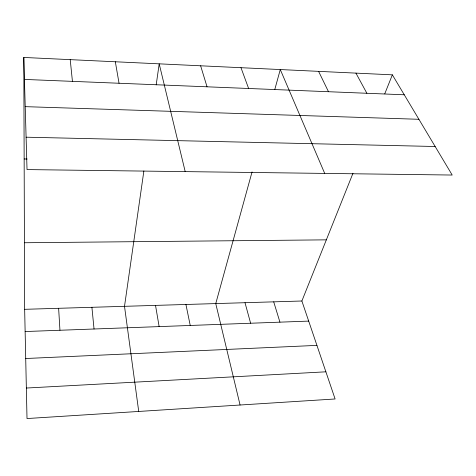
<?xml version="1.0" encoding="UTF-8"?>
<svg xmlns="http://www.w3.org/2000/svg" width="476" height="476" viewBox="0 0 476 476"><rect width="100%" height="100%" fill="white"/><g stroke="black" fill="none" stroke-linecap="round" stroke-linejoin="round"><path stroke-width="0.71" d="M143.871 171.003L124.51 306.324L138.724 411.448M156.193 84.865L159.198 63.838L185.2 171.616M252.054 171.937L215.753 303.587L240.071 405.011M274.819 89.387L280.287 69.55L324.703 173.407M23.8 57.453L27.025 169.587L452.2 175.043L392.355 74.839L23.8 57.453L24.657 309.317L27.007 418.547L335.098 398.977L301.879 300.999L352.984 173.258M384.745 93.849L392.355 74.839M26.347 388.041L325.887 371.815M25.716 358.511L316.927 345.38M25.133 331.54L308.692 321.098M24.657 309.317L301.879 300.999M24.431 242.748L326.34 239.85M24.145 158.972L27.102 159.02M26.091 137.195L435.153 146.501M25.216 106.654L418.904 119.292M24.431 79.421L404.267 94.784M355.935 73.12L366.871 93.272M318.593 71.358L328.488 91.719M240.981 67.699L248.621 88.488M273.712 301.849L279.936 322.157M200.628 65.795L207.048 86.805M245.009 302.706L250.62 323.234M185.926 304.479L190.239 325.459M115.329 61.773L119.042 83.246M155.521 305.396L159.139 326.607M70.216 59.643L72.435 81.36M91.91 307.3L94.04 328.999M58.631 308.299L59.952 330.255"/></g></svg>
